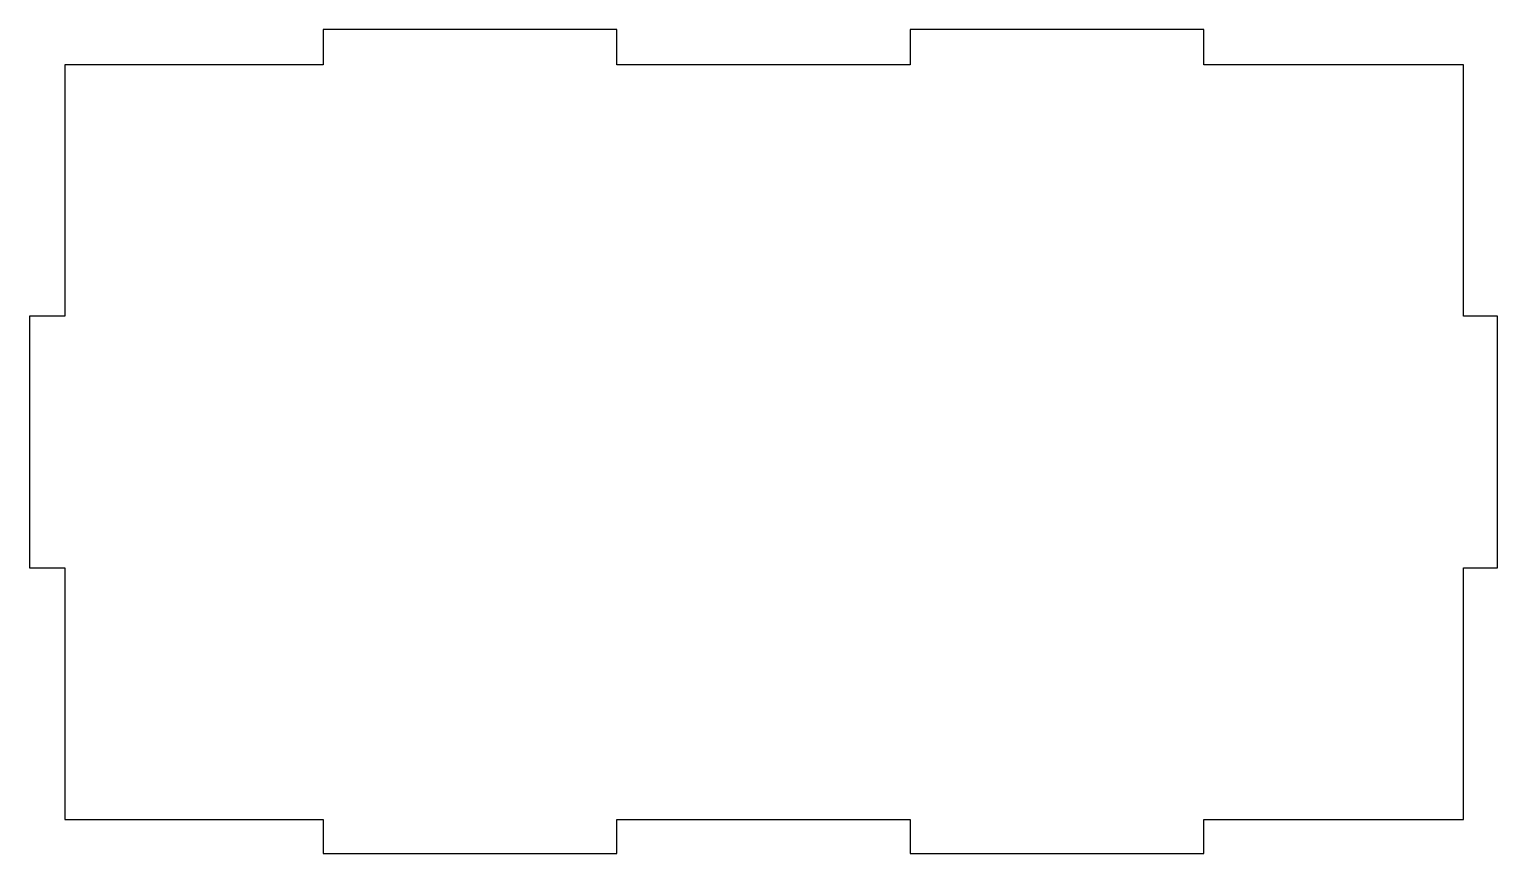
# Model space of a CAD drawing. Header units: millimetres. Extents: x -68 to 62, y -73 to 0.
import ezdxf

# ---------------------------------------------------------------- set-up
doc = ezdxf.new("R2010")
doc.units = ezdxf.units.MM
doc.layers.get('0').update_dxf_attribs({"linetype": 'CONTINUOUS'})

msp = doc.modelspace()

# ---------------------------------------------------------------- linework, layer by layer
msp.add_lwpolyline([(59.47, -25.41), (59.47, -3.14), (36.5, -3.14), (36.5, 0), (10.5, 0), (10.5, -3.14), (-15.5, -3.14), (-15.5, 0), (-41.5, 0), (-41.5, -3.14), (-64.36, -3.14), (-64.36, -25.41), (-67.5, -25.41), (-67.5, -47.69), (-64.36, -47.69), (-64.36, -69.97), (-41.5, -69.97), (-41.5, -73), (-15.5, -73), (-15.5, -69.97), (10.5, -69.97), (10.5, -73), (36.5, -73), (36.5, -69.97), (59.47, -69.97), (59.47, -47.69), (62.5, -47.69), (62.5, -25.41)], close=True)

doc.saveas('drawing.dxf')
